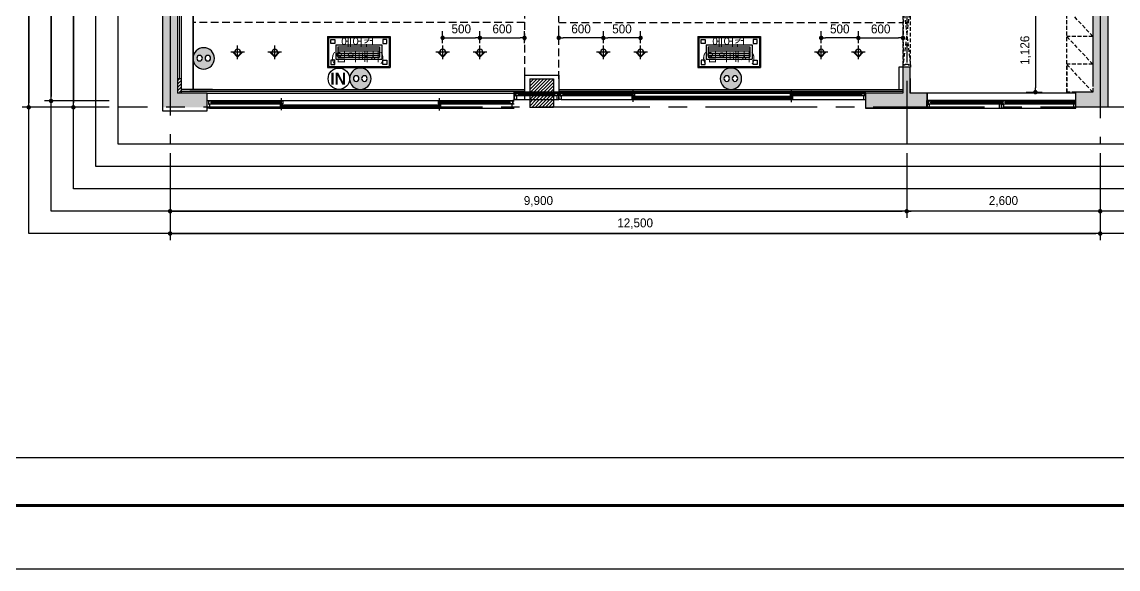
# Model space of a CAD drawing. Header units: millimetres. Extents: x -224448 to 1592092, y -164641 to 319001.
# Drawn here: x 154933 to 169665, y 146190 to 153544 of the extents above; entities that cross this region are included whole.
import ezdxf

# ---------------------------------------------------------------- set-up
doc = ezdxf.new("R2010")
doc.units = ezdxf.units.MM
for name, pattern in [('CENTER2', [1.125, 0.75, -0.125, 0.125, -0.125]), ('HIDDEN', [9.525, 6.35, -3.175]), ('HIDDENX2', [19.05, 12.7, -6.35])]:
    doc.linetypes.add(name, pattern=pattern)
doc.layers.get('Defpoints').update_dxf_attribs({"color": 35})
for name, color, linetype in [('9', 9, 'Continuous'), ('ARREA', 1, 'Continuous'), ('DIM', 3, 'Continuous'), ('I-LIGHT', 1, 'Continuous'), ('I_CON', 2, 'Continuous'), ('I_FORMAT', 7, 'Continuous'), ('I_FUR', 6, 'Continuous'), ('I_HAT', 8, 'Continuous'), ('I_TXT', 7, 'Continuous'), ('I_WALL', 3, 'Continuous'), ('I_WIN', 5, 'Continuous')]:
    doc.layers.add(name, color=color, linetype=linetype)
doc.layers.add('I_DIM', color=1, linetype='Continuous', lineweight=13)
doc.styles.add('HY울릉도', font='')
doc.styles.add('IABU-글꼴스타일', font='')
doc.styles.add('맑은고딕', font='malgun.ttf')
doc.styles.get('HY울릉도').set_extended_font_data('HY울릉도L')
doc.styles.get('IABU-글꼴스타일').set_extended_font_data('HY울릉도L')
doc.linetypes.add('BATTING', pattern='A,0.00254,-2.54,[134,ltypeshp.shx,S=2.54,R=0,X=-2.54,Y=0],-5.08,[134,ltypeshp.shx,S=2.54,R=180,X=2.54,Y=0],-2.54', length=10.16254)
doc.dimstyles.new('IABC-100 (SUB)', dxfattribs={"dimscale": 60, "dimtxt": 2, "dimasz": 1, "dimexe": 1.5, "dimexo": 2, "dimgap": 1, "dimtad": 1, "dimdec": 0, "dimdsep": 46, "dimlunit": 6, "dimtxsty": 'IABU-글꼴스타일', "dimblk": '1234_Dot', "dimcen": 1, "dimclrd": 4, "dimclre": 4, "dimclrt": 7, "dimadec": 0, "dimazin": 0, "dimtfac": 1, "dimtdec": 0, "dimtix": 1, "dimtmove": 2, "dimatfit": 3, "dimldrblk": '1234_Dot', "dimfxl": 2, "dimtolj": 1, "dimtzin": 0, "dimarcsym": 0})

# ---------------------------------------------------------------- blocks, each defined once
blk = doc.blocks.new('win11')
at = {"layer": 'I_WIN', "linetype": 'Continuous'}
for p, q in [((-132830, -160207), (-132860, -160207)), ((-132860, -160207), (-132860, -160298)), ((-132843, -160307), (-132843, -160258)), ((-132843, -160258), (-132830, -160258)), ((-132840, -160262), (-131860, -160262)), ((-132840, -160302), (-132840, -160262)), ((-132840, -160262), (-132802, -160262)), ((-132830, -160207), (-128765, -160207)), ((-132830, -160255), (-132830, -160207)), ((-132830, -160258), (-132830, -160255)), ((-132802, -160276), (-132807, -160278)), ((-132807, -160278), (-132807, -160285)), ((-132807, -160285), (-132802, -160286)), ((-132805, -160279), (-132805, -160283)), ((-132802, -160262), (-132802, -160276)), ((-132802, -160276), (-132799, -160277)), ((-132802, -160279), (-131860, -160279)), ((-131860, -160283), (-132802, -160283)), ((-132799, -160277), (-132798, -160278)), ((-132799, -160286), (-132798, -160285)), ((-132798, -160278), (-132798, -160279)), ((-132798, -160285), (-132798, -160283)), ((-131881, -160278), (-131882, -160279)), ((-131881, -160285), (-131882, -160283)), ((-131878, -160276), (-131881, -160277)), ((-131881, -160277), (-131881, -160278)), ((-131881, -160286), (-131881, -160285)), ((-131878, -160211), (-129735, -160211)), ((-131878, -160251), (-131878, -160211)), ((-131878, -160211), (-131843, -160211)), ((-131878, -160229), (-129735, -160229)), ((-129735, -160233), (-131878, -160233)), ((-131878, -160251), (-129735, -160251)), ((-131843, -160251), (-131878, -160251)), ((-131843, -160262), (-131878, -160262)), ((-131878, -160262), (-131878, -160276)), ((-131878, -160276), (-131872, -160278)), ((-131872, -160285), (-131878, -160286)), ((-131872, -160278), (-131872, -160285)), ((-131872, -160279), (-131872, -160283)), ((-131860, -160176), (-131860, -160341)), ((-131843, -160226), (-131848, -160228)), ((-131848, -160228), (-131848, -160234)), ((-131848, -160233), (-131848, -160229)), ((-131848, -160234), (-131843, -160236)), ((-131843, -160211), (-131843, -160226)), ((-131843, -160225), (-131840, -160227)), ((-131843, -160237), (-131840, -160235)), ((-131843, -160236), (-131843, -160251)), ((-131843, -160302), (-131843, -160262)), ((-131840, -160227), (-131840, -160228)), ((-131840, -160228), (-131839, -160229)), ((-131840, -160234), (-131839, -160233)), ((-131840, -160235), (-131840, -160234)), ((-129756, -160228), (-129757, -160229)), ((-129756, -160235), (-129757, -160233)), ((-129753, -160225), (-129756, -160227)), ((-129756, -160227), (-129756, -160228)), ((-129756, -160236), (-129756, -160235)), ((-129753, -160237), (-129756, -160236)), ((-129753, -160226), (-129753, -160211)), ((-129753, -160211), (-129718, -160211)), ((-129747, -160228), (-129753, -160226)), ((-129753, -160236), (-129747, -160234)), ((-129753, -160251), (-129753, -160236)), ((-129718, -160251), (-129753, -160251)), ((-129753, -160302), (-129753, -160262)), ((-129753, -160262), (-129718, -160262)), ((-129747, -160234), (-129747, -160228)), ((-129747, -160229), (-129747, -160233)), ((-129735, -160173), (-129735, -160341)), ((-129735, -160262), (-128735, -160262)), ((-129718, -160276), (-129723, -160278)), ((-129723, -160278), (-129723, -160285)), ((-129723, -160279), (-128788, -160279)), ((-128788, -160283), (-129723, -160283)), ((-129723, -160285), (-129718, -160286)), ((-129718, -160211), (-129718, -160251)), ((-129718, -160262), (-129718, -160276)), ((-129718, -160276), (-129715, -160277)), ((-129715, -160277), (-129715, -160278)), ((-129715, -160278), (-129714, -160279)), ((-129715, -160285), (-129714, -160283)), ((-129715, -160286), (-129715, -160285)), ((-128797, -160278), (-128798, -160279)), ((-128797, -160285), (-128798, -160283)), ((-128794, -160276), (-128797, -160277)), ((-128797, -160277), (-128797, -160278)), ((-128797, -160286), (-128797, -160285)), ((-128756, -160262), (-128794, -160262)), ((-128794, -160262), (-128794, -160276)), ((-128794, -160276), (-128788, -160278)), ((-128788, -160285), (-128794, -160286)), ((-128788, -160278), (-128788, -160285)), ((-128765, -160257), (-128765, -160207)), ((-128765, -160207), (-128735, -160207)), ((-128753, -160257), (-128765, -160257)), ((-128756, -160302), (-128756, -160262)), ((-128753, -160306), (-128753, -160257)), ((-132860, -160298), (-132860, -160307)), ((-132860, -160307), (-128735, -160306)), ((-132860, -160307), (-132843, -160307)), ((-132840, -160302), (-131860, -160302)), ((-132802, -160302), (-132840, -160302)), ((-132802, -160287), (-132799, -160286)), ((-132802, -160286), (-132802, -160302)), ((-131878, -160287), (-131881, -160286)), ((-131878, -160286), (-131878, -160302)), ((-131878, -160302), (-131843, -160302)), ((-129718, -160302), (-129753, -160302)), ((-129753, -160302), (-128735, -160302)), ((-129718, -160287), (-129715, -160286)), ((-129718, -160286), (-129718, -160302)), ((-128794, -160287), (-128797, -160286)), ((-128794, -160286), (-128794, -160302)), ((-128794, -160302), (-128756, -160302)), ((-128735, -160306), (-128753, -160306))]:
    blk.add_line(p, q, dxfattribs=at)
blk = doc.blocks.new('win10')
at = {"layer": 'I_WIN', "linetype": 'Continuous'}
for p, q in [((-128735, -160207), (-128735, -160297)), ((-128705, -160207), (-128735, -160207)), ((-128735, -160207), (-128735, -160298)), ((-128718, -160307), (-128718, -160258)), ((-128718, -160258), (-128705, -160258)), ((-128715, -160302), (-128715, -160262)), ((-128715, -160262), (-128677, -160262)), ((-128715, -160262), (-128156, -160262)), ((-128715, -160302), (-128715, -160262)), ((-128715, -160262), (-128677, -160262)), ((-128705, -160255), (-128705, -160207)), ((-128705, -160258), (-128705, -160255)), ((-128677, -160276), (-128682, -160278)), ((-128677, -160276), (-128682, -160278)), ((-128682, -160278), (-128682, -160285)), ((-128682, -160278), (-128682, -160285)), ((-128682, -160285), (-128677, -160286)), ((-128682, -160285), (-128677, -160286)), ((-128680, -160279), (-128680, -160283)), ((-128680, -160279), (-128680, -160283)), ((-128677, -160262), (-128677, -160276)), ((-128677, -160262), (-128677, -160276)), ((-128677, -160276), (-128674, -160277)), ((-128677, -160276), (-128674, -160277)), ((-128677, -160279), (-128188, -160279)), ((-128188, -160283), (-128677, -160283)), ((-128674, -160277), (-128673, -160278)), ((-128674, -160277), (-128673, -160278)), ((-128674, -160286), (-128673, -160285)), ((-128674, -160286), (-128673, -160285)), ((-128673, -160278), (-128673, -160279)), ((-128673, -160278), (-128673, -160279)), ((-128673, -160285), (-128673, -160283)), ((-128673, -160285), (-128673, -160283)), ((-128197, -160278), (-128198, -160279)), ((-128197, -160285), (-128198, -160283)), ((-128194, -160276), (-128197, -160277)), ((-128197, -160277), (-128197, -160278)), ((-128197, -160286), (-128197, -160285)), ((-128156, -160262), (-128194, -160262)), ((-128194, -160262), (-128194, -160276)), ((-128194, -160276), (-128188, -160278)), ((-128188, -160285), (-128194, -160286)), ((-128188, -160278), (-128188, -160285)), ((-128165, -160257), (-128165, -160207)), ((-128165, -160207), (-128135, -160207)), ((-128153, -160257), (-128165, -160257)), ((-128156, -160302), (-128156, -160262)), ((-128153, -160306), (-128153, -160257)), ((-128135, -160207), (-128135, -160297)), ((-128735, -160297), (-128735, -160306)), ((-128735, -160298), (-128735, -160307)), ((-128735, -160307), (-128718, -160307)), ((-128677, -160302), (-128715, -160302)), ((-128715, -160302), (-128156, -160302)), ((-128677, -160302), (-128715, -160302)), ((-128677, -160287), (-128674, -160286)), ((-128677, -160286), (-128677, -160302)), ((-128677, -160287), (-128674, -160286)), ((-128677, -160286), (-128677, -160302)), ((-128194, -160287), (-128197, -160286)), ((-128194, -160286), (-128194, -160302)), ((-128194, -160302), (-128156, -160302)), ((-128135, -160306), (-128153, -160306)), ((-128135, -160297), (-128135, -160306))]:
    blk.add_line(p, q, dxfattribs=at)
blk.add_lwpolyline([(-128735, -160207), (-128135, -160207), (-128135, -160306), (-128735, -160306)], close=True, dxfattribs=at)
blk = doc.blocks.new('1234_Dot')
at = {"color": 0, "linetype": 'ByBlock', "lineweight": -2}
blk.add_line((-0.5, 0), (-1, 0), dxfattribs=at)
at = {"color": 0, "linetype": 'ByBlock', "const_width": 0.5}
blk.add_lwpolyline([(-0.25, 0, 1), (0.25, 0, 1)], format="xyb", close=True, dxfattribs=at)
blk = doc.blocks.new('*D421')
at = {"layer": 'Defpoints', "color": 0, "ltscale": 50, "transparency": 16777216}
for p in [(156925, 151900), (166825, 151900), (166825, 151000)]:
    blk.add_point(p, dxfattribs=at)
at = {"layer": 'DIM', "color": 4, "lineweight": -2, "ltscale": 50, "transparency": 16777216}
for p, q in [((156925, 151780), (156925, 150910)), ((166825, 151780), (166825, 150910)), ((156985, 151000), (166765, 151000))]:
    blk.add_line(p, q, dxfattribs=at)
at = {"layer": 'DIM', "color": 4, "lineweight": -2, "ltscale": 50, "transparency": 16777216, "xscale": 60, "yscale": 60, "zscale": 60, "rotation": 180}
blk.add_blockref('1234_Dot', (156925, 151000), dxfattribs=at)
at = {"layer": 'DIM', "color": 4, "lineweight": -2, "ltscale": 50, "transparency": 16777216, "xscale": 60, "yscale": 60, "zscale": 60}
blk.add_blockref('1234_Dot', (166825, 151000), dxfattribs=at)
at = {"layer": 'DIM', "color": 7, "ltscale": 50, "transparency": 16777216, "insert": (161875, 151132), "char_height": 120, "attachment_point": 5, "style": 'IABU-글꼴스타일'}
blk.add_mtext('\\A1;9,900', dxfattribs=at)
blk = doc.blocks.new('*D422')
at = {"layer": 'Defpoints', "color": 0, "ltscale": 50, "transparency": 16777216}
for p in [(166825, 151900), (169425, 151900), (166825, 151000)]:
    blk.add_point(p, dxfattribs=at)
at = {"layer": 'DIM', "color": 4, "lineweight": -2, "ltscale": 50, "transparency": 16777216}
for p, q in [((166825, 151780), (166825, 150910)), ((169425, 151780), (169425, 150910)), ((169365, 151000), (166885, 151000))]:
    blk.add_line(p, q, dxfattribs=at)
at = {"layer": 'DIM', "color": 4, "lineweight": -2, "ltscale": 50, "transparency": 16777216, "xscale": 60, "yscale": 60, "zscale": 60, "rotation": 180}
blk.add_blockref('1234_Dot', (166825, 151000), dxfattribs=at)
at = {"layer": 'DIM', "color": 4, "lineweight": -2, "ltscale": 50, "transparency": 16777216, "xscale": 60, "yscale": 60, "zscale": 60}
blk.add_blockref('1234_Dot', (169425, 151000), dxfattribs=at)
at = {"layer": 'DIM', "color": 7, "ltscale": 50, "transparency": 16777216, "insert": (168125, 151132), "char_height": 120, "attachment_point": 5, "style": 'IABU-글꼴스타일'}
blk.add_mtext('\\A1;2,600', dxfattribs=at)
blk = doc.blocks.new('j 10')
at = {"layer": 'I_FUR', "color": 8, "linetype": 'HIDDEN', "ltscale": 8}
for p, q in [((300474, 48442), (300574, 48442)), ((300474, 48412), (300474, 48442)), ((300474, 48442), (300474, 48442)), ((300474, 48412), (300474, 47572)), ((300504, 48412), (300474, 48412)), ((300474, 47572), (300574, 48412)), ((300574, 47582), (300474, 48412)), ((300504, 48402), (300504, 48412)), ((300544, 48402), (300504, 48402)), ((300574, 48412), (300544, 48412)), ((300544, 48412), (300544, 48402)), ((300574, 48442), (300574, 48412)), ((300574, 47572), (300574, 48412)), ((300574, 48412), (300574, 47582)), ((300504, 47572), (300474, 47572)), ((300474, 47572), (300474, 47542)), ((300474, 47542), (300574, 47542)), ((300474, 47542), (300474, 47542)), ((300544, 47582), (300504, 47582)), ((300504, 47582), (300504, 47572)), ((300544, 47572), (300544, 47582)), ((300574, 47572), (300544, 47572)), ((300574, 47542), (300574, 47572))]:
    blk.add_line(p, q, dxfattribs=at)
blk = doc.blocks.new('J20')
at = {"layer": 'I-LIGHT', "color": 144}
for p, q in [((33370, 27039), (33370, 26619)), ((33370, 27039), (34210, 27039)), ((33384, 27025), (33384, 26633)), ((33384, 27025), (34196, 27025)), ((34196, 27025), (34196, 26633)), ((34210, 27039), (34210, 26619)), ((33482, 26927), (33482, 26731)), ((33482, 26927), (34098, 26927)), ((33510, 26899), (33510, 26759)), ((33510, 26899), (34070, 26899)), ((33510, 26899), (34070, 26899)), ((33510, 26871), (34070, 26871)), ((33510, 26843), (34070, 26843)), ((33510, 26815), (34070, 26815)), ((34070, 26899), (34070, 26759)), ((34098, 26927), (34098, 26731)), ((33482, 26731), (34098, 26731)), ((33510, 26787), (34070, 26787)), ((33510, 26759), (34070, 26759)), ((33510, 26759), (34070, 26759)), ((33510, 26759), (34070, 26759)), ((33510, 26759), (34070, 26759)), ((33510, 26731), (34070, 26731)), ((33370, 26619), (34210, 26619)), ((33384, 26633), (34196, 26633))]:
    blk.add_line(p, q, dxfattribs=at)
for points in [[(33468, 26941), (33412, 26941), (33412, 26997), (33468, 26997)], [(34112, 26941), (34168, 26941), (34168, 26997), (34112, 26997)], [(33468, 26717), (33412, 26717), (33412, 26661), (33468, 26661)], [(34112, 26717), (34168, 26717), (34168, 26661), (34112, 26661)]]:
    blk.add_lwpolyline(points, close=True, dxfattribs=at)
blk = doc.blocks.new('콘센트')
at = {"ltscale": 50}
h = blk.add_hatch(color=150, dxfattribs=at)
h.dxf.hatch_style = 1
edge = h.paths.add_edge_path()
edge.add_arc((-34286, -6087), 100, 0, 360)
edge = h.paths.add_edge_path(flags=16)
edge.add_arc((-34248, -6089), 26, 0, 360)
edge = h.paths.add_edge_path(flags=16)
edge.add_arc((-34325, -6089), 26, 0, 360)
at = {"color": 150, "ltscale": 50}
for centre, radius in [((-34286, -6087), 100), ((-34325, -6089), 26), ((-34248, -6089), 26)]:
    blk.add_circle(centre, radius, dxfattribs=at)
blk = doc.blocks.new('*D626')
at = {"layer": 'Defpoints', "color": 0, "ltscale": 50, "transparency": 16777216}
for p in [(156225, 162590), (155325, 152482), (156225, 152482)]:
    blk.add_point(p, dxfattribs=at)
at = {"layer": 'DIM', "color": 4, "lineweight": -2, "ltscale": 50, "transparency": 16777216}
for p, q in [((156105, 162590), (155235, 162590)), ((155325, 162530), (155325, 152542)), ((156105, 152482), (155235, 152482))]:
    blk.add_line(p, q, dxfattribs=at)
at = {"layer": 'DIM', "color": 4, "lineweight": -2, "ltscale": 50, "transparency": 16777216, "xscale": 60, "yscale": 60, "zscale": 60}
for p, rotation in [((155325, 162590), 90), ((155325, 152482), 270)]:
    blk.add_blockref('1234_Dot', p, dxfattribs=dict(at, rotation=rotation))
at = {"layer": 'DIM', "color": 7, "ltscale": 50, "transparency": 16777216, "insert": (155193, 157536), "char_height": 120, "attachment_point": 5, "rotation": 90, "style": 'IABU-글꼴스타일'}
blk.add_mtext('\\A1;10,109', dxfattribs=at)
blk = doc.blocks.new('*D627')
at = {"layer": 'Defpoints', "color": 0, "ltscale": 50, "transparency": 16777216}
for p in [(156225, 164197), (155025, 152397), (156225, 152397)]:
    blk.add_point(p, dxfattribs=at)
at = {"layer": 'DIM', "color": 4, "lineweight": -2, "ltscale": 50, "transparency": 16777216}
for p, q in [((156105, 164197), (154935, 164197)), ((155025, 164137), (155025, 152457)), ((156105, 152397), (154935, 152397))]:
    blk.add_line(p, q, dxfattribs=at)
at = {"layer": 'DIM', "color": 4, "lineweight": -2, "ltscale": 50, "transparency": 16777216, "xscale": 60, "yscale": 60, "zscale": 60}
for p, rotation in [((155025, 164197), 90), ((155025, 152397), 270)]:
    blk.add_blockref('1234_Dot', p, dxfattribs=dict(at, rotation=rotation))
at = {"layer": 'DIM', "color": 7, "ltscale": 50, "transparency": 16777216, "insert": (154893, 158297), "char_height": 120, "attachment_point": 5, "rotation": 90, "style": 'IABU-글꼴스타일'}
blk.add_mtext('\\A1;11,800', dxfattribs=at)
blk = doc.blocks.new('*D634')
at = {"layer": 'Defpoints', "color": 0, "ltscale": 50, "transparency": 16777216}
for p in [(168275, 153727), (168310, 152600), (168554, 152600)]:
    blk.add_point(p, dxfattribs=at)
at = {"layer": 'DIM', "color": 4, "lineweight": -2, "ltscale": 50, "transparency": 16777216}
for p, q in [((168395, 153727), (168644, 153727)), ((168554, 153667), (168554, 152660)), ((168430, 152600), (168644, 152600))]:
    blk.add_line(p, q, dxfattribs=at)
at = {"layer": 'DIM', "color": 4, "lineweight": -2, "ltscale": 50, "transparency": 16777216, "xscale": 60, "yscale": 60, "zscale": 60}
for p, rotation in [((168554, 153727), 90), ((168554, 152600), 270)]:
    blk.add_blockref('1234_Dot', p, dxfattribs=dict(at, rotation=rotation))
at = {"layer": 'DIM', "color": 7, "ltscale": 50, "transparency": 16777216, "insert": (168423, 153163), "char_height": 120, "attachment_point": 5, "rotation": 90, "style": 'IABU-글꼴스타일'}
blk.add_mtext('\\A1;1,126', dxfattribs=at)
blk = doc.blocks.new('win101')
at = {"layer": 'I_WIN', "linetype": 'Continuous'}
for p, q in [((-123185, -156809), (-123185, -156800)), ((-123185, -156800), (-123168, -156800)), ((-123185, -156810), (-123185, -156801)), ((-123185, -156900), (-123185, -156809)), ((-123185, -156900), (-123185, -156810)), ((-123168, -156800), (-123168, -156849)), ((-123168, -156849), (-123155, -156849)), ((-123127, -156805), (-123165, -156805)), ((-123165, -156805), (-123165, -156845)), ((-123165, -156805), (-122185, -156805)), ((-123127, -156805), (-123165, -156805)), ((-123165, -156805), (-123165, -156845)), ((-123165, -156845), (-123127, -156845)), ((-123165, -156845), (-122185, -156845)), ((-123165, -156845), (-123127, -156845)), ((-123155, -156849), (-123155, -156852)), ((-123155, -156852), (-123155, -156900)), ((-123132, -156822), (-123127, -156821)), ((-123132, -156822), (-123127, -156821)), ((-123132, -156829), (-123132, -156822)), ((-123132, -156829), (-123132, -156822)), ((-123127, -156831), (-123132, -156829)), ((-123127, -156831), (-123132, -156829)), ((-123130, -156828), (-123130, -156824)), ((-123130, -156828), (-123130, -156824)), ((-123127, -156821), (-123127, -156805)), ((-123127, -156821), (-123127, -156805)), ((-123127, -156820), (-123124, -156821)), ((-123127, -156820), (-123124, -156821)), ((-122185, -156824), (-123127, -156824)), ((-123127, -156828), (-122185, -156828)), ((-123127, -156831), (-123124, -156830)), ((-123127, -156831), (-123124, -156830)), ((-123127, -156845), (-123127, -156831)), ((-123127, -156845), (-123127, -156831)), ((-123124, -156821), (-123123, -156822)), ((-123124, -156821), (-123123, -156822)), ((-123124, -156830), (-123123, -156829)), ((-123124, -156830), (-123123, -156829)), ((-123123, -156822), (-123123, -156824)), ((-123123, -156822), (-123123, -156824)), ((-123123, -156829), (-123123, -156828)), ((-123123, -156829), (-123123, -156828)), ((-122247, -156822), (-122248, -156824)), ((-122247, -156829), (-122248, -156828)), ((-122244, -156820), (-122247, -156821)), ((-122247, -156821), (-122247, -156822)), ((-122247, -156830), (-122247, -156829)), ((-122244, -156831), (-122247, -156830)), ((-122244, -156821), (-122244, -156805)), ((-122244, -156805), (-122206, -156805)), ((-122238, -156822), (-122244, -156821)), ((-122244, -156831), (-122238, -156829)), ((-122244, -156845), (-122244, -156831)), ((-122206, -156845), (-122244, -156845)), ((-122238, -156829), (-122238, -156822)), ((-122203, -156850), (-122215, -156850)), ((-122215, -156850), (-122215, -156900)), ((-122206, -156805), (-122206, -156845)), ((-122185, -156801), (-122203, -156801)), ((-122203, -156801), (-122203, -156850)), ((-122185, -156810), (-122185, -156801)), ((-122185, -156900), (-122185, -156810)), ((-123155, -156900), (-123185, -156900)), ((-122215, -156900), (-122185, -156900))]:
    blk.add_line(p, q, dxfattribs=at)
blk.add_lwpolyline([(-123185, -156900), (-122185, -156900), (-122185, -156801), (-123185, -156801)], close=True, dxfattribs=at)
blk = doc.blocks.new('SP01')
at = {"layer": 'I-LIGHT'}
blk.add_hatch(color=1, dxfattribs=at).paths.add_polyline_path([(2182616, -1632810), (2182551, -1632878), (2182576, -1632878, -1), (2182656, -1632878), (2182680, -1632878)])
at = {"layer": 'I-LIGHT', "color": 1}
for p, q in [((2182707, -1632878), (2182524, -1632878)), ((2182616, -1632810), (2182551, -1632878)), ((2182551, -1632878), (2182576, -1632878)), ((2182616, -1632787), (2182616, -1632970)), ((2182616, -1632810), (2182680, -1632878)), ((2182656, -1632878), (2182680, -1632878))]:
    blk.add_line(p, q, dxfattribs=at)
at = {"layer": 'I-LIGHT', "color": 4}
blk.add_circle((2182616, -1632878), 40, dxfattribs=at)
blk = doc.blocks.new('*D884')
at = {"layer": 'Defpoints', "color": 0, "ltscale": 50, "transparency": 16777216}
for p in [(156925, 151900), (169425, 151897), (169425, 150700)]:
    blk.add_point(p, dxfattribs=at)
at = {"layer": 'DIM', "color": 4, "lineweight": -2, "ltscale": 50, "transparency": 16777216}
for p, q in [((156925, 151780), (156925, 150610)), ((169425, 151777), (169425, 150610)), ((156985, 150700), (169365, 150700))]:
    blk.add_line(p, q, dxfattribs=at)
at = {"layer": 'DIM', "color": 4, "lineweight": -2, "ltscale": 50, "transparency": 16777216, "xscale": 60, "yscale": 60, "zscale": 60, "rotation": 180}
blk.add_blockref('1234_Dot', (156925, 150700), dxfattribs=at)
at = {"layer": 'DIM', "color": 4, "lineweight": -2, "ltscale": 50, "transparency": 16777216, "xscale": 60, "yscale": 60, "zscale": 60}
blk.add_blockref('1234_Dot', (169425, 150700), dxfattribs=at)
at = {"layer": 'DIM', "color": 7, "ltscale": 50, "transparency": 16777216, "insert": (163175, 150832), "char_height": 120, "attachment_point": 5, "style": 'IABU-글꼴스타일'}
blk.add_mtext('\\A1;12,500', dxfattribs=at)
blk = doc.blocks.new('*D885')
at = {"layer": 'Defpoints', "color": 0, "ltscale": 50, "transparency": 16777216}
for p in [(156225, 158865), (155625, 152397), (156222, 152397)]:
    blk.add_point(p, dxfattribs=at)
at = {"layer": 'DIM', "color": 4, "lineweight": -2, "ltscale": 50, "transparency": 16777216}
for p, q in [((156105, 158865), (155535, 158865)), ((155625, 158805), (155625, 152457)), ((156102, 152397), (155535, 152397))]:
    blk.add_line(p, q, dxfattribs=at)
at = {"layer": 'DIM', "color": 4, "lineweight": -2, "ltscale": 50, "transparency": 16777216, "xscale": 60, "yscale": 60, "zscale": 60}
for p, rotation in [((155625, 158865), 90), ((155625, 152397), 270)]:
    blk.add_blockref('1234_Dot', p, dxfattribs=dict(at, rotation=rotation))
at = {"layer": 'DIM', "color": 7, "ltscale": 50, "transparency": 16777216, "insert": (155493, 155631), "char_height": 120, "attachment_point": 5, "rotation": 90, "style": 'IABU-글꼴스타일'}
blk.add_mtext('\\A1;6,469', dxfattribs=at)
blk = doc.blocks.new('*D1006')
at = {"layer": 'Defpoints', "color": 0, "ltscale": 50, "transparency": 16777216}
for p in [(162148, 153330), (162148, 153137), (162748, 153137)]:
    blk.add_point(p, dxfattribs=at)
at = {"layer": 'DIM', "color": 4, "lineweight": -2, "ltscale": 50, "transparency": 16777216}
for p, q in [((162148, 153257), (162148, 153420)), ((162748, 153257), (162748, 153419)), ((162688, 153329), (162208, 153330))]:
    blk.add_line(p, q, dxfattribs=at)
at = {"layer": 'DIM', "color": 4, "lineweight": -2, "ltscale": 50, "transparency": 16777216, "xscale": 60, "yscale": 60, "zscale": 60}
for p, rotation in [((162148, 153330), 179.9718448280581), ((162748, 153329), 359.9718448280581)]:
    blk.add_blockref('1234_Dot', p, dxfattribs=dict(at, rotation=rotation))
at = {"layer": 'DIM', "color": 7, "ltscale": 50, "transparency": 16777216, "insert": (162448, 153450), "char_height": 120, "attachment_point": 5, "rotation": 359.9718, "style": 'IABU-글꼴스타일'}
blk.add_mtext('\\A1;600', dxfattribs=at)
blk = doc.blocks.new('*D1007')
at = {"layer": 'Defpoints', "color": 0, "ltscale": 50, "transparency": 16777216}
for p in [(162748, 153329), (162748, 153137), (163248, 153137)]:
    blk.add_point(p, dxfattribs=at)
at = {"layer": 'DIM', "color": 4, "lineweight": -2, "ltscale": 50, "transparency": 16777216}
for p, q in [((162748, 153257), (162748, 153419)), ((163248, 153257), (163248, 153419)), ((163188, 153329), (162808, 153329))]:
    blk.add_line(p, q, dxfattribs=at)
at = {"layer": 'DIM', "color": 4, "lineweight": -2, "ltscale": 50, "transparency": 16777216, "xscale": 60, "yscale": 60, "zscale": 60, "rotation": 180}
blk.add_blockref('1234_Dot', (162748, 153329), dxfattribs=at)
at = {"layer": 'DIM', "color": 4, "lineweight": -2, "ltscale": 50, "transparency": 16777216, "xscale": 60, "yscale": 60, "zscale": 60}
blk.add_blockref('1234_Dot', (163248, 153329), dxfattribs=at)
at = {"layer": 'DIM', "color": 7, "ltscale": 50, "transparency": 16777216, "insert": (162998, 153449), "char_height": 120, "attachment_point": 5, "style": 'IABU-글꼴스타일'}
blk.add_mtext('\\A1;500', dxfattribs=at)
blk = doc.blocks.new('*D1008')
at = {"layer": 'Defpoints', "color": 0, "ltscale": 50, "transparency": 16777216}
for p in [(161688, 153330), (161088, 153137), (161688, 153137)]:
    blk.add_point(p, dxfattribs=at)
at = {"layer": 'DIM', "color": 4, "lineweight": -2, "ltscale": 50, "transparency": 16777216}
for p, q in [((161088, 153257), (161088, 153420)), ((161688, 153257), (161688, 153420)), ((161148, 153330), (161628, 153330))]:
    blk.add_line(p, q, dxfattribs=at)
at = {"layer": 'DIM', "color": 4, "lineweight": -2, "ltscale": 50, "transparency": 16777216, "xscale": 60, "yscale": 60, "zscale": 60, "rotation": 180}
blk.add_blockref('1234_Dot', (161088, 153330), dxfattribs=at)
at = {"layer": 'DIM', "color": 4, "lineweight": -2, "ltscale": 50, "transparency": 16777216, "xscale": 60, "yscale": 60, "zscale": 60}
blk.add_blockref('1234_Dot', (161688, 153330), dxfattribs=at)
at = {"layer": 'DIM', "color": 7, "ltscale": 50, "transparency": 16777216, "insert": (161388, 153450), "char_height": 120, "attachment_point": 5, "style": 'IABU-글꼴스타일'}
blk.add_mtext('\\A1;600', dxfattribs=at)
blk = doc.blocks.new('*D1009')
at = {"layer": 'Defpoints', "color": 0, "ltscale": 50, "transparency": 16777216}
for p in [(161088, 153330), (160588, 153137), (161088, 153137)]:
    blk.add_point(p, dxfattribs=at)
at = {"layer": 'DIM', "color": 4, "lineweight": -2, "ltscale": 50, "transparency": 16777216}
for p, q in [((160588, 153257), (160588, 153420)), ((161088, 153257), (161088, 153420)), ((160648, 153330), (161028, 153330))]:
    blk.add_line(p, q, dxfattribs=at)
at = {"layer": 'DIM', "color": 4, "lineweight": -2, "ltscale": 50, "transparency": 16777216, "xscale": 60, "yscale": 60, "zscale": 60, "rotation": 180}
blk.add_blockref('1234_Dot', (160588, 153330), dxfattribs=at)
at = {"layer": 'DIM', "color": 4, "lineweight": -2, "ltscale": 50, "transparency": 16777216, "xscale": 60, "yscale": 60, "zscale": 60}
blk.add_blockref('1234_Dot', (161088, 153330), dxfattribs=at)
at = {"layer": 'DIM', "color": 7, "ltscale": 50, "transparency": 16777216, "insert": (160838, 153450), "char_height": 120, "attachment_point": 5, "style": 'IABU-글꼴스타일'}
blk.add_mtext('\\A1;500', dxfattribs=at)
blk = doc.blocks.new('*D1010')
at = {"layer": 'Defpoints', "color": 0, "ltscale": 50, "transparency": 16777216}
for p in [(166775, 153329), (166175, 153137), (166775, 153137)]:
    blk.add_point(p, dxfattribs=at)
at = {"layer": 'DIM', "color": 4, "lineweight": -2, "ltscale": 50, "transparency": 16777216}
for p, q in [((166175, 153257), (166175, 153419)), ((166775, 153257), (166775, 153419)), ((166235, 153329), (166715, 153329))]:
    blk.add_line(p, q, dxfattribs=at)
at = {"layer": 'DIM', "color": 4, "lineweight": -2, "ltscale": 50, "transparency": 16777216, "xscale": 60, "yscale": 60, "zscale": 60, "rotation": 180}
blk.add_blockref('1234_Dot', (166175, 153329), dxfattribs=at)
at = {"layer": 'DIM', "color": 4, "lineweight": -2, "ltscale": 50, "transparency": 16777216, "xscale": 60, "yscale": 60, "zscale": 60}
blk.add_blockref('1234_Dot', (166775, 153329), dxfattribs=at)
at = {"layer": 'DIM', "color": 7, "ltscale": 50, "transparency": 16777216, "insert": (166475, 153449), "char_height": 120, "attachment_point": 5, "style": 'IABU-글꼴스타일'}
blk.add_mtext('\\A1;600', dxfattribs=at)
blk = doc.blocks.new('*D1011')
at = {"layer": 'Defpoints', "color": 0, "ltscale": 50, "transparency": 16777216}
for p in [(165675, 153329), (165675, 153137), (166175, 153137)]:
    blk.add_point(p, dxfattribs=at)
at = {"layer": 'DIM', "color": 4, "lineweight": -2, "ltscale": 50, "transparency": 16777216}
for p, q in [((165675, 153257), (165675, 153419)), ((166175, 153257), (166175, 153419)), ((166115, 153329), (165735, 153329))]:
    blk.add_line(p, q, dxfattribs=at)
at = {"layer": 'DIM', "color": 4, "lineweight": -2, "ltscale": 50, "transparency": 16777216, "xscale": 60, "yscale": 60, "zscale": 60}
for p, rotation in [((165675, 153329), 179.9993154249538), ((166175, 153329), 359.9993154249538)]:
    blk.add_blockref('1234_Dot', p, dxfattribs=dict(at, rotation=rotation))
at = {"layer": 'DIM', "color": 7, "ltscale": 50, "transparency": 16777216, "insert": (165925, 153449), "char_height": 120, "attachment_point": 5, "rotation": 359.9993, "style": 'IABU-글꼴스타일'}
blk.add_mtext('\\A1;500', dxfattribs=at)
blk = doc.blocks.new('J5')
at = {"color": 150, "ltscale": 50}
blk.add_circle((302452, 41413.6), 72, dxfattribs=at)
at = {"color": 150, "ltscale": 50, "insert": (302500.4, 41414.1), "char_height": 80, "attachment_point": 6, "style": '맑은고딕'}
blk.add_mtext('{\\fPretendard Variable SemiBold|b0|i0|c129|p2;IN}', dxfattribs=at)

msp = doc.modelspace()

# ---------------------------------------------------------------- hatches: boundary and pattern name
at = {"layer": 'I_HAT', "true_color": 0x000000}
h = msp.add_hatch(color=18, dxfattribs=at)
h.dxf.hatch_style = 1
h.paths.add_polyline_path([(157424.894, 164400.492), (156924.894, 164400.492), (156924.894, 164200.492), (157424.894, 164200.492)])
h.paths.add_polyline_path([(156924.894, 164400.492), (156824.894, 164400.492), (156824.894, 164200.492), (156924.894, 164200.492)])
h.paths.add_polyline_path([(156924.894, 164200.492), (156824.894, 164200.492), (156824.894, 162590.492), (156924.894, 162590.492)])
h.paths.add_polyline_path([(157024.894, 163170.492), (156924.894, 163170.492), (156924.894, 162590.492), (157024.894, 162590.492)])
h.paths.add_polyline_path([(156924.894, 162590.492), (156824.894, 162590.492), (156824.894, 152396.74), (156924.894, 152396.74)])
h.paths.add_polyline_path([(157024.894, 157850.492), (157024.894, 162540.492), (157024.894, 162590.492), (156924.894, 162590.492), (156924.894, 152396.74), (157422.427, 152396.74), (157422.427, 152477.643), (157422.427, 152486.643), (157422.427, 152587.034), (157024.894, 152587.034), (157024.894, 155850.492)])
at = {"layer": 'I_HAT'}
h = msp.add_hatch(dxfattribs=at)
h.set_pattern_fill('ANSI31', color=256, scale=10)
h.set_pattern_definition([(45, (33682.13, 10146.922), (-22.4506403, 22.4506403), [])])
h.paths.add_polyline_path([(162081.116, 159405.492), (161758.116, 159405.492), (161758.116, 158885.492), (162081.116, 158885.492)])
h.paths.add_polyline_path([(162078.116, 152780.492), (161758.116, 152780.492), (161758.116, 152600.492), (162078.116, 152600.492)])
h.paths.add_polyline_path([(162078.116, 152600.492), (161758.116, 152600.492), (161758.116, 152500.492), (162078.116, 152500.492)])
h.paths.add_polyline_path([(162078.116, 152500.412), (161758.116, 152500.412), (161758.116, 152495.728), (162078.116, 152495.728)])
h.paths.add_polyline_path([(162078.116, 152495.728), (161758.116, 152495.728), (161758.116, 152477.374), (162078.116, 152477.374)])
h.paths.add_polyline_path([(162078.116, 152477.374), (161758.116, 152477.374), (161758.116, 152473.374), (162078.116, 152473.374)])
h.paths.add_polyline_path([(162078.116, 152473.374), (161758.116, 152473.374), (161758.116, 152455.728), (162078.116, 152455.728)])
h.paths.add_polyline_path([(162078.116, 152455.728), (161758.116, 152455.728), (161758.116, 152400.492), (162078.116, 152400.492)])
h.paths.add_polyline_path([(161551.22, 155574.42), (161551.22, 156091.563), (161348.363, 156091.563), (161348.363, 155574.42)], flags=9)
h.paths.add_polyline_path([(161551.22, 152402.706), (161551.22, 152771.277), (161371.22, 152771.277), (161371.22, 152402.706)], flags=9)
h.paths.add_polyline_path([(169640.155, 158775.865), (170226.333, 158775.865), (170226.333, 158955.36), (169640.155, 158955.36)], flags=9)
h.paths.add_polyline_path([(167859.032, 158666.981), (168777.141, 158666.981), (168777.141, 159039.684), (167859.032, 159039.684)], flags=9)
h.paths.add_polyline_path([(167231.482, 163496.715), (168422.294, 163496.715), (168422.294, 163869.418), (167231.482, 163869.418)], flags=9)
h.paths.add_polyline_path([(161824.905, 163540.812), (162743.015, 163540.812), (162743.015, 163913.515), (161824.905, 163913.515)], flags=9)
h.paths.add_polyline_path([(164042.865, 154904.292), (164688.271, 154904.292), (164688.271, 155276.995), (164042.865, 155276.995)], flags=9)
h.paths.add_polyline_path([(163809.717, 154377.695), (164436.656, 154377.695), (164436.656, 154589.262), (163809.717, 154589.262)], flags=9)
h.paths.add_polyline_path([(163808.605, 154580.284), (165405.768, 154580.284), (165405.768, 154785.807), (163808.605, 154785.807)], flags=9)
h.paths.add_polyline_path([(159352.449, 160624.65), (160886.803, 160624.65), (160886.803, 161522.46), (159352.449, 161522.46)], flags=9)
h.paths.add_polyline_path([(157036.369, 157215.883), (158132.293, 157215.883), (158132.293, 157619.778), (157036.369, 157619.778)], flags=9)
h.paths.add_polyline_path([(165949.992, 157665.883), (167045.916, 157665.883), (167045.916, 158069.778), (165949.992, 158069.778)], flags=9)
h.paths.add_polyline_path([(168515.844, 153450.883), (169322.773, 153450.883), (169322.773, 153854.777), (168515.844, 153854.777)], flags=9)
h.paths.add_polyline_path([(167700.866, 152695.883), (168507.795, 152695.883), (168507.795, 153099.777), (167700.866, 153099.777)], flags=9)
h.paths.add_polyline_path([(168639.83, 163499.849), (169293.498, 163499.849), (169293.498, 163903.2), (168639.83, 163903.2)], flags=9)
h.paths.add_polyline_path([(167433.247, 161286.818), (168163.546, 161286.818), (168163.546, 161690.713), (167433.247, 161690.713)], flags=9)
h.paths.add_polyline_path([(159081.147, 162743.645), (160177.071, 162743.645), (160177.071, 163147.539), (159081.147, 163147.539)], flags=9)
at = {"layer": 'I_HAT', "true_color": 0x000000}
h = msp.add_hatch(color=18, dxfattribs=at)
h.dxf.hatch_style = 1
h.paths.add_polyline_path([(169424.894, 152481.74), (169099.894, 152481.74), (169099.894, 152400.394), (169424.894, 152400.394)])
h.paths.add_polyline_path([(169526.577, 152481.74), (169424.894, 152481.74), (169424.894, 152400.394), (169526.577, 152400.394)])
h.paths.add_polyline_path([(169526.577, 157900.492), (169424.894, 157900.492), (169424.894, 152481.74), (169526.577, 152481.74)])
h.paths.add_polyline_path([(169424.894, 157900.492), (169324.894, 157900.492), (169324.894, 152700.492), (169324.894, 152600.394), (169099.894, 152599.695), (169099.894, 152481.74), (169424.894, 152481.74)])
h.paths.add_polyline_path([(169526.577, 158400.492), (169433.974, 158400.492), (169424.894, 158400.492), (169424.894, 157900.492), (169526.577, 157900.492)])
h.paths.add_polyline_path([(169424.894, 158400.492), (169324.894, 158400.492), (169324.894, 157900.492), (169424.894, 157900.492)])
at = {"layer": 'I_HAT', "true_color": 0x636466}
h = msp.add_hatch(color=251, dxfattribs=at)
h.dxf.hatch_style = 1
h.paths.add_polyline_path([(166872.427, 152936.898), (166824.894, 152936.898), (166824.894, 152481.74), (167096.866, 152481.74), (167096.866, 152486.563), (167096.866, 152486.643), (167096.866, 152585.473), (166872.427, 152585.018), (166872.427, 152783.955)])
h.paths.add_polyline_path([(166824.894, 152936.898), (166772.427, 152936.898), (166772.427, 152586.643), (166272.427, 152586.643), (166272.427, 152481.74), (166824.894, 152481.74)])
h.paths.add_polyline_path([(166824.894, 152481.74), (166272.427, 152481.74), (166272.427, 152386.643), (166824.894, 152386.643)])
h.paths.add_polyline_path([(167096.866, 152477.563), (167096.866, 152481.74), (166824.894, 152481.74), (166824.894, 152386.643), (167096.866, 152386.643)])
at = {"layer": 'I_HAT'}
h = msp.add_hatch(dxfattribs=at)
h.set_pattern_fill('ANSI31', color=256, scale=10)
h.set_pattern_definition([(45, (33680.907, 10146.922), (-22.4506403, 22.4506403), [])])
h.paths.add_polyline_path([(157074.894, 152780.492), (157024.894, 152780.492), (157024.894, 152600.492), (157074.894, 152600.492)])

# ---------------------------------------------------------------- linework, layer by layer
at = {"color": 2}
for p, q in [((166772.427, 152936.898), (166718.577, 152936.898)), ((166772.427, 152936.898), (166772.427, 152585.538)), ((166872.427, 152936.898), (166772.427, 152936.898)), ((166872.427, 152586.898), (166872.427, 152936.898)), ((157074.894, 152780.492), (157024.894, 152780.492)), ((157074.894, 152780.492), (157074.894, 152587.034)), ((161758.116, 152780.492), (161758.116, 152393.492)), ((161758.116, 152780.492), (162078.116, 152780.492)), ((162078.116, 152780.492), (162078.116, 152393.492)), ((162078.116, 152393.492), (161758.116, 152393.492))]:
    msp.add_line(p, q, dxfattribs=at)
for p, q in [((166872.427, 152585.018), (166872.427, 152783.955)), ((166272.427, 152586.643), (166272.427, 152386.643)), ((167097.427, 152585.474), (166872.427, 152585.018)), ((167097.427, 152385.474), (167097.427, 152585.474)), ((169324.894, 152600.394), (169099.11, 152599.693)), ((166272.427, 152386.643), (167096.866, 152386.643)), ((166822.427, 152386.643), (166822.427, 152386.643))]:
    msp.add_line(p, q)
at = {"layer": '9', "color": 8, "linetype": 'HIDDENX2', "ltscale": 8}
for p, q in [((161688.116, 153536.643), (157233.577, 153536.643)), ((162148.463, 153536.609), (166774.894, 153536.643))]:
    msp.add_line(p, q, dxfattribs=at)
at = {"layer": 'ARREA', "color": 1, "linetype": 'CENTER2', "ltscale": 2000}
for p, q in [((156924.894, 165036.74), (156924.894, 151900.492)), ((169424.894, 165000.492), (169424.894, 151900.492)), ((166824.894, 159500.492), (166824.894, 151900.492)), ((170122.427, 152396.74), (156222.427, 152396.74))]:
    msp.add_line(p, q, dxfattribs=at)
at = {"layer": 'Defpoints'}
for points in [[(147860, 169950.153), (181460, 169950.153), (181460, 146190.153), (147860, 146190.153)], [(155024.894, 166200.492), (171324.894, 166200.492), (171324.894, 150700.492), (155024.894, 150700.492)], [(155324.894, 165900.492), (171024.894, 165900.492), (171024.894, 151000.492), (155324.894, 151000.492)], [(155624.894, 165600.492), (170724.894, 165600.492), (170724.894, 151300.492), (155624.894, 151300.492)], [(155924.894, 165300.492), (170424.894, 165300.492), (170424.894, 151600.492), (155924.894, 151600.492)], [(156224.894, 165000.492), (170124.894, 165000.492), (170124.894, 151900.492), (156224.894, 151900.492)]]:
    msp.add_lwpolyline(points, close=True, dxfattribs=at)
at = {"layer": 'I_CON', "color": 2}
for p, q in [((156824.894, 164200.492), (156824.894, 152350.492)), ((169324.894, 158400.492), (169324.894, 152700.492)), ((169526.577, 158400.492), (169526.577, 152400.044)), ((157024.894, 155850.492), (157024.894, 152700.492)), ((157024.894, 155850.492), (157024.894, 152587.034)), ((166874.894, 152936.898), (166774.894, 152936.898)), ((166772.427, 152784.995), (166772.427, 152586.898)), ((166872.427, 152784.995), (166872.427, 152586.898)), ((157495.894, 152636.643), (157074.894, 152636.643)), ((157424.894, 152587.034), (157024.894, 152587.034)), ((166772.427, 152586.643), (166272.427, 152586.643)), ((166272.427, 152586.643), (166272.427, 152386.643)), ((167097.427, 152586.643), (166872.427, 152586.643)), ((169324.894, 152600.394), (169099.894, 152600.394)), ((167097.427, 152386.643), (166272.427, 152386.643)), ((169524.894, 152400.394), (169099.894, 152400.394))]:
    msp.add_line(p, q, dxfattribs=at)
for points in [[(156824.894, 152350.492), (157422.427, 152350.492), (157422.427, 152586.643), (166272.427, 152586.643), (166272.427, 152586.643)], [(167097.427, 152586.643), (167097.427, 152386.643)], [(169099.894, 152400.394), (169099.894, 152600.394)]]:
    msp.add_lwpolyline(points, dxfattribs=at)
at = {"layer": 'I_FORMAT'}
msp.add_line((177447.975, 147685.353), (148740, 147685.353), dxfattribs=at)
at = {"layer": 'I_FORMAT', "const_width": 40.174}
msp.add_lwpolyline([(177447.975, 147045.353), (148740, 147045.353), (148740, 169094.953), (177447.975, 169094.953)], dxfattribs=at)
at = {"layer": 'I_FUR', "color": 8, "linetype": 'BATTING', "lineweight": 5, "ltscale": 2.4}
msp.add_line((157049.894, 158885.492), (157049.894, 152780.492), dxfattribs=at)
at = {"layer": 'I_FUR', "color": 8, "linetype": 'HIDDENX2', "ltscale": 8}
for p, q in [((161688.116, 158875.492), (161688.116, 152756.643)), ((162148.091, 152780.482), (162151.087, 158875.492))]:
    msp.add_line(p, q, dxfattribs=at)
at = {"layer": 'I_FUR', "color": 8, "linetype": 'HIDDEN', "ltscale": 8}
for p, q in [((169324.894, 153350.394), (168974.894, 153725.394)), ((169324.894, 153350.394), (168974.894, 153350.394)), ((169324.894, 152975.394), (168974.894, 153350.394)), ((169324.894, 152975.394), (168974.894, 152975.394)), ((169324.894, 152600.394), (168974.894, 152975.394)), ((168974.894, 152950.394), (168974.894, 152600.394)), ((169324.894, 152600.394), (169099.894, 152600.394)), ((169324.894, 152600.394), (169099.894, 152600.394))]:
    msp.add_line(p, q, dxfattribs=at)
at = {"layer": 'I_FUR', "color": 8, "linetype": 'BATTING', "ltscale": 2.4}
for p, q in [((157074.894, 152611.643), (161688.116, 152611.643)), ((162148.116, 152611.643), (166772.427, 152611.643))]:
    msp.add_line(p, q, dxfattribs=at)
at = {"layer": 'I_FUR', "color": 8, "linetype": 'HIDDEN', "ltscale": 8}
msp.add_lwpolyline([(169324.894, 154100.394), (169324.894, 152600.394), (168974.894, 152600.394), (168974.894, 154100.394)], close=True, dxfattribs=at)
at = {"layer": 'I_WALL'}
for p, q in [((157231.894, 162540.492), (157231.894, 152636.643)), ((157233.577, 162540.492), (157233.577, 152650.044)), ((157075.053, 162296.687), (157075.053, 152780.492)), ((166718.577, 152936.898), (166718.577, 152636.643)), ((161688.116, 152830.492), (161688.116, 152500.412)), ((161688.116, 152830.492), (162148.116, 152830.492)), ((162148.116, 152830.492), (162148.116, 152500.412)), ((157192.185, 152636.643), (161688.116, 152636.643)), ((162148.116, 152636.643), (166772.427, 152636.643))]:
    msp.add_line(p, q, dxfattribs=at)
at = {"layer": 'I_WIN'}
msp.add_lwpolyline([(167096.866, 152386.643), (169096.866, 152386.643), (169096.866, 152586.643), (167096.866, 152586.643)], close=True, dxfattribs=at)

# ---------------------------------------------------------------- block references
at = {"xscale": -1.44, "yscale": 1.44, "zscale": 1.44, "rotation": 180}
for p in [(206749.336, 144288.405), (208853.183, 144014.697), (213833.847, 144014.697)]:
    msp.add_blockref('콘센트', p, dxfattribs=at)
at = {"layer": 'I-LIGHT', "color": 1, "xscale": -1, "rotation": 180.0000000006366}
for p in [(-2024783.666, -1479741.695), (-2024283.666, -1479741.695), (-2022027.445, -1479741.695), (-2021527.445, -1479741.695), (-2019867.294, -1479741.695), (-2019367.294, -1479741.695), (-2016940.666, -1479741.702), (-2016440.666, -1479741.708)]:
    msp.add_blockref('SP01', p, dxfattribs=at)
at = {"layer": 'I_DIM', "xscale": -1, "rotation": 180}
for name, p in [('win11', (295010.211, -7706.064)), ('win11', (290282.744, -7819.913)), ('win10', (290285.211, -7706.064))]:
    msp.add_blockref(name, p, dxfattribs=at)
at = {"layer": 'I_DIM'}
for p in [(290282.183, 309287.066), (291282.183, 309287.066)]:
    msp.add_blockref('win101', p, dxfattribs=at)
at = {"layer": 'I_HAT', "rotation": 180}
msp.add_blockref('j 10', (467349.324, 201378.531), dxfattribs=at)
at = {"layer": 'I_HAT'}
for p in [(125670.847, 126311.399), (130648.079, 126311.399)]:
    msp.add_blockref('J20', p, dxfattribs=at)
at = {"layer": 'I_HAT', "xscale": 2, "yscale": 2, "zscale": 2}
msp.add_blockref('J5', (-445710.982, 69953.377), dxfattribs=at)

# ---------------------------------------------------------------- texts
at = {"layer": 'I_TXT', "char_height": 120, "width": 840, "attachment_point": 5, "style": 'HY울릉도'}
for insert in [(159446.282, 153154.492), (164433.427, 153154.491)]:
    msp.add_mtext('{\\fPretendard Variable Light|b0|i0|c129|p2;에어컨\\P(임의배치)}', dxfattribs=dict(at, insert=insert))

# ---------------------------------------------------------------- dimensions: what is measured, and where the dimension line sits
at = {"layer": 'DIM', "ltscale": 50}
for base, p1, p2, picture, middle in [((155024.894, 152396.74), (156224.894, 164196.74), (156224.894, 152396.74), '*D627', (154893.466, 158296.74)), ((155324.894, 152481.74), (156224.894, 162590.492), (156224.894, 152481.74), '*D626', (155193.466, 157536.116)), ((155624.894, 152396.74), (156224.894, 158865.492), (156222.427, 152396.74), '*D885', (155493.466, 155631.116)), ((168553.975, 152600.412), (168274.894, 153726.584), (168310.058, 152600.412), '*D634', (168422.546, 153163.498))]:
    dim = msp.add_linear_dim(base=base, p1=p1, p2=p2, angle=90, dimstyle='IABC-100 (SUB)', dxfattribs=at)
    dim.commit()
    dim.dimension.update_dxf_attribs({"geometry": picture, "text_midpoint": middle})
for base, p1, p2, picture, middle in [((161088.116, 153329.722), (160588.116, 153136.643), (161088.116, 153136.643), '*D1009', (160838.116, 153449.722)), ((161688.116, 153329.722), (161088.116, 153136.643), (161688.116, 153136.643), '*D1008', (161388.116, 153449.722)), ((162748.267, 153329.428), (163248.267, 153136.643), (162748.267, 153136.888), '*D1007', (162998.267, 153449.428)), ((166774.894, 153329.428), (166174.894, 153136.63), (166774.894, 153136.63), '*D1010', (166474.894, 153449.428)), ((166824.894, 151000.492), (156924.894, 151900.492), (166824.894, 151900.492), '*D421', (161874.894, 151131.92)), ((169424.894, 150700.492), (156924.894, 151900.492), (169424.894, 151896.74), '*D884', (163174.894, 150831.92)), ((166824.894, 151000.492), (169424.894, 151900.492), (166824.894, 151900.492), '*D422', (168124.894, 151131.92))]:
    dim = msp.add_linear_dim(base=base, p1=p1, p2=p2, dimstyle='IABC-100 (SUB)', dxfattribs=at)
    dim.commit()
    dim.dimension.update_dxf_attribs({"geometry": picture, "text_midpoint": middle})
for p1, p2, distance, picture, middle in [((162748.267, 153136.643), (162148.267, 153136.937), -192.785, '*D1006', (162448.42, 153449.575)), ((166174.894, 153136.63), (165674.894, 153136.636), -192.798, '*D1011', (165924.898, 153449.431))]:
    dim = msp.add_aligned_dim(p1=p1, p2=p2, distance=distance, dimstyle='IABC-100 (SUB)', dxfattribs=at)
    dim.commit()
    dim.dimension.update_dxf_attribs({"geometry": picture, "text_midpoint": middle})

doc.saveas('drawing.dxf')
